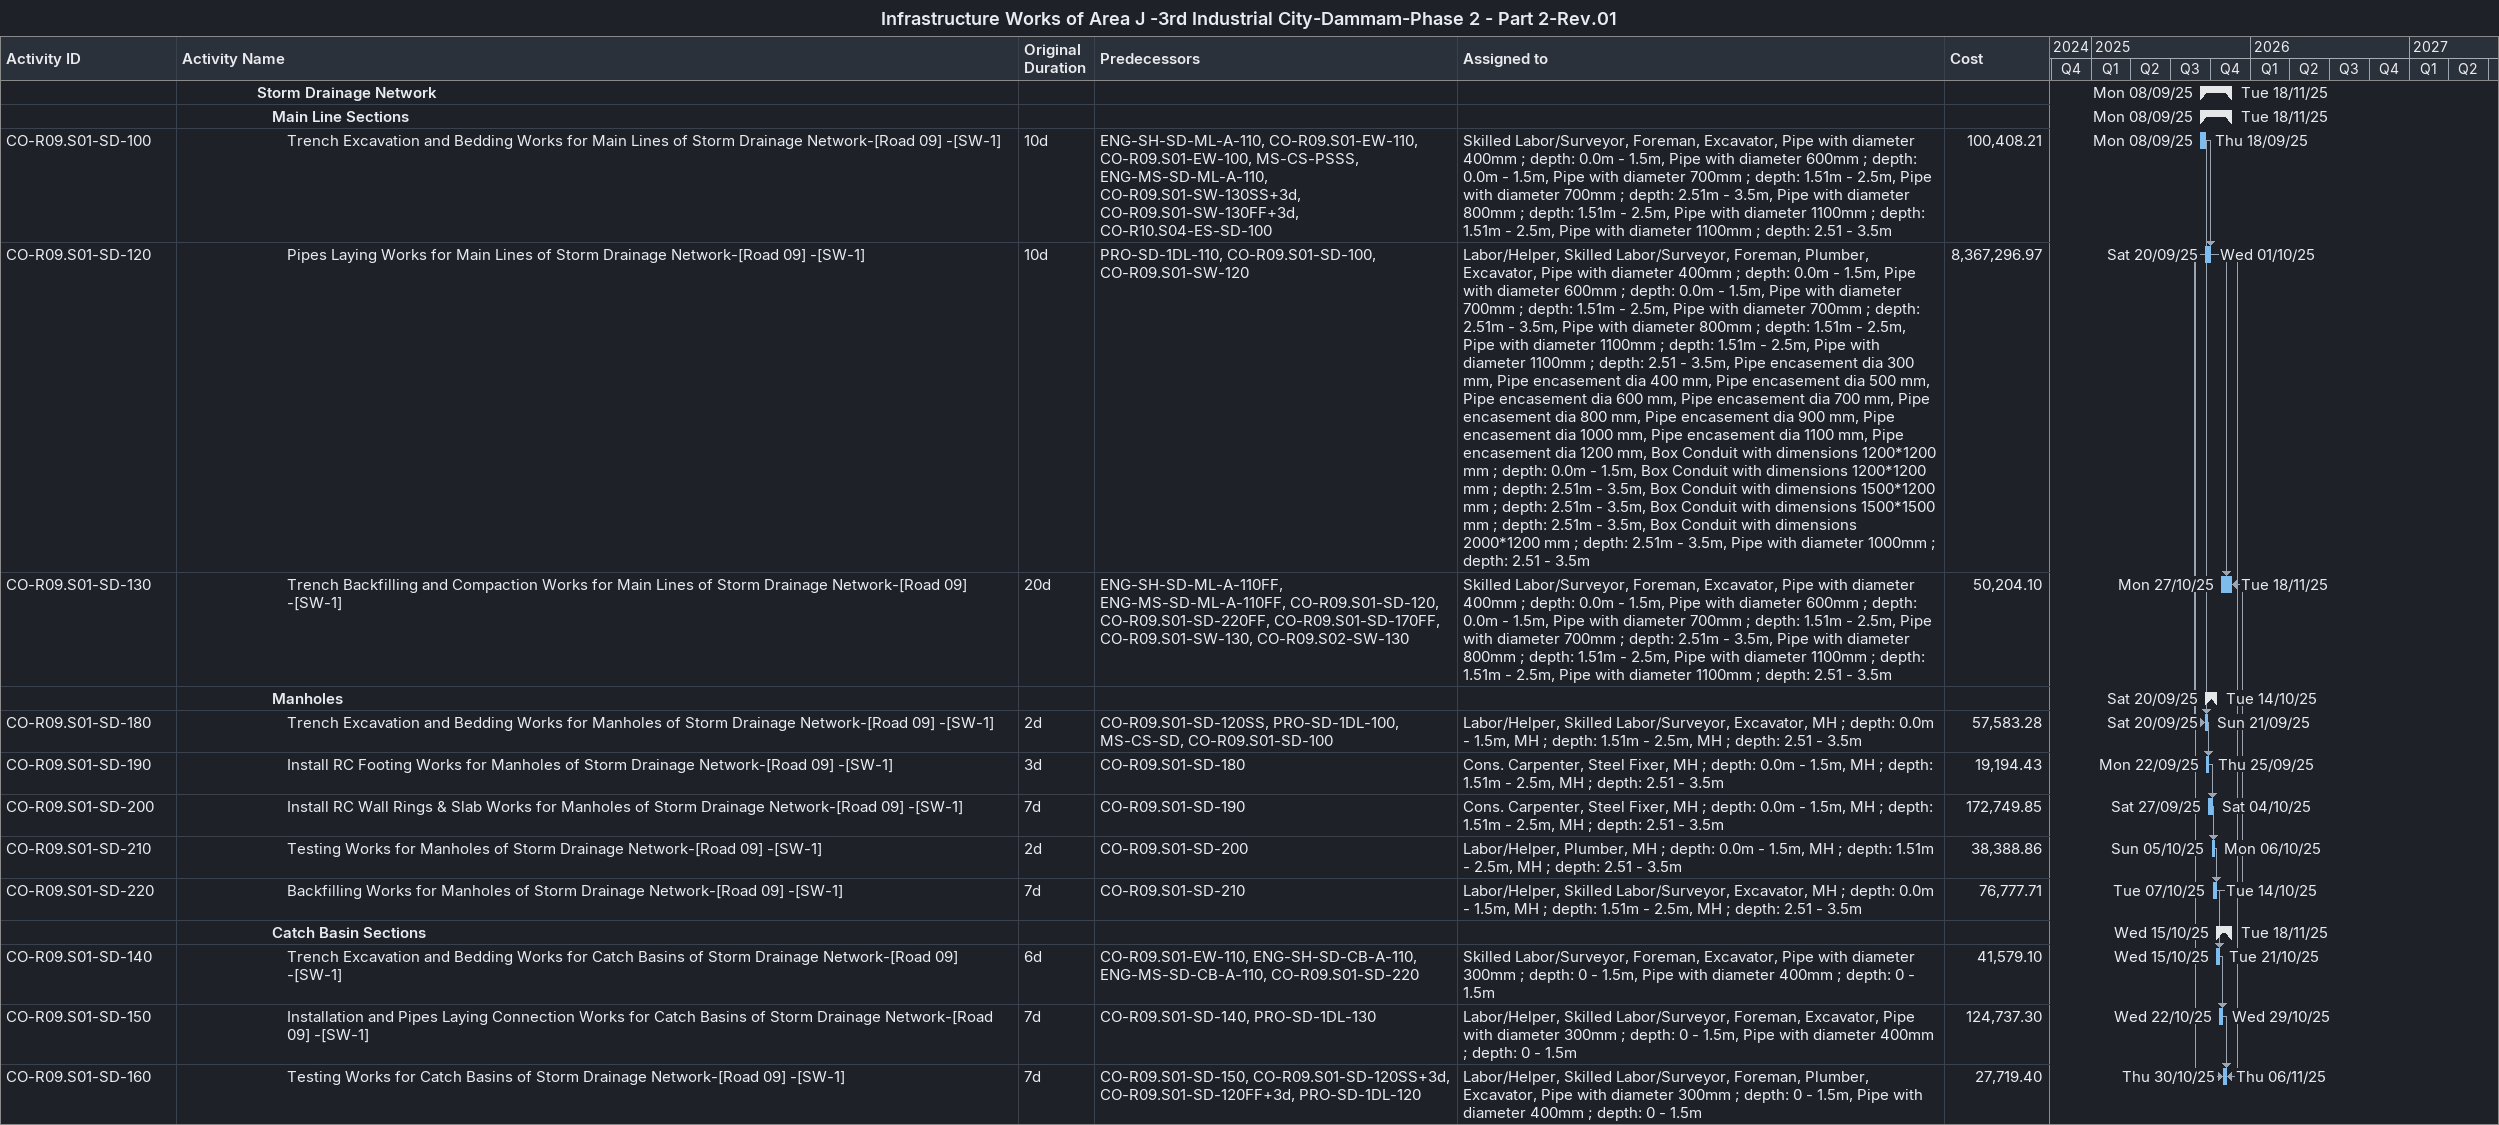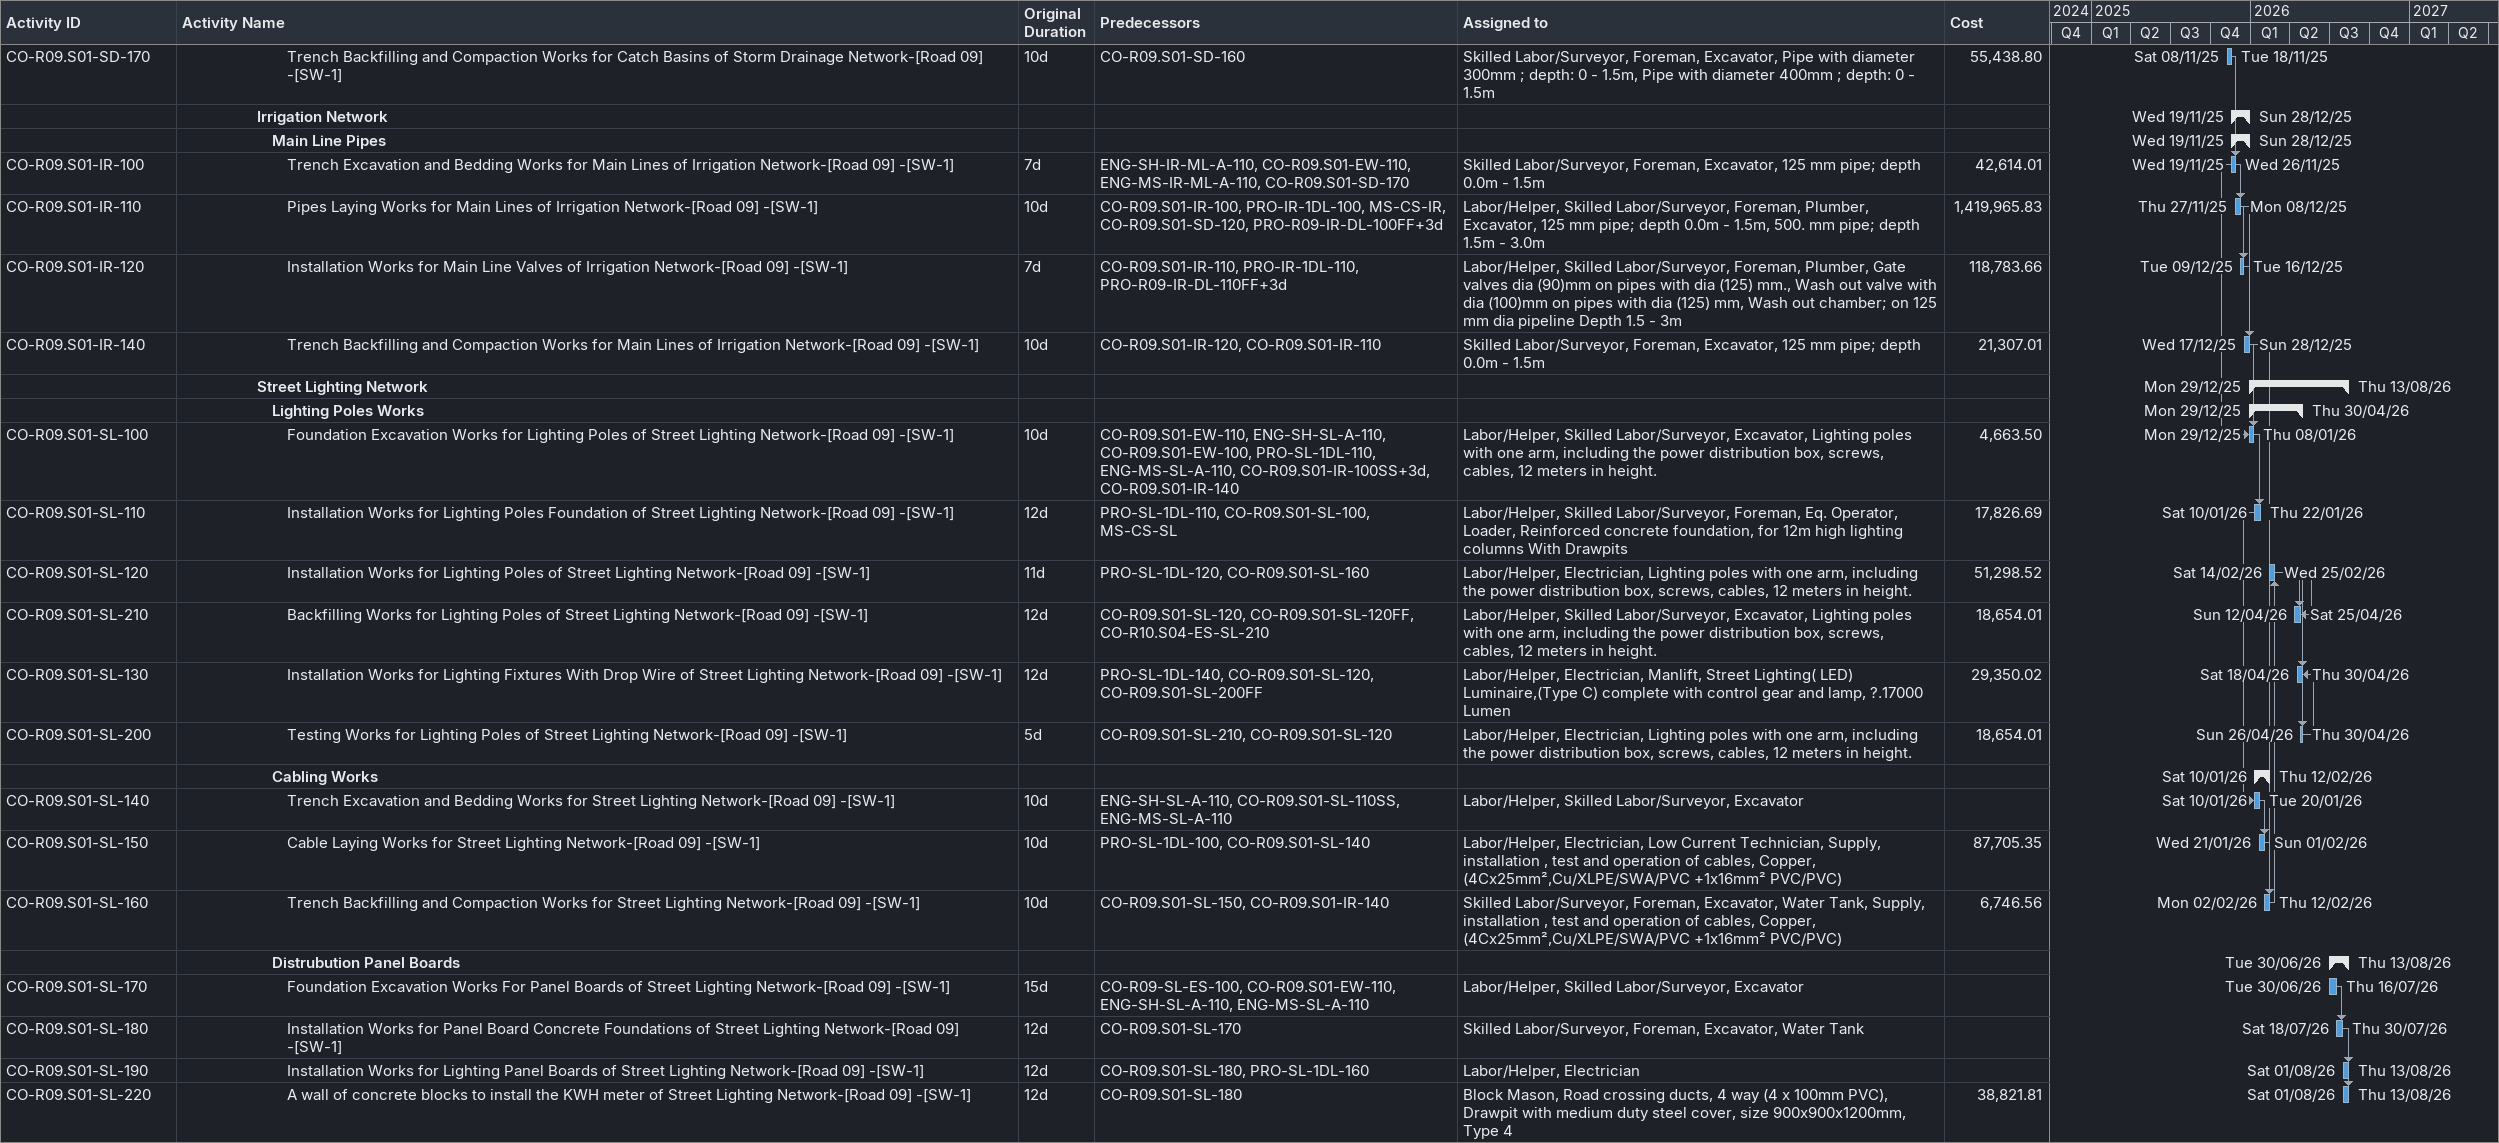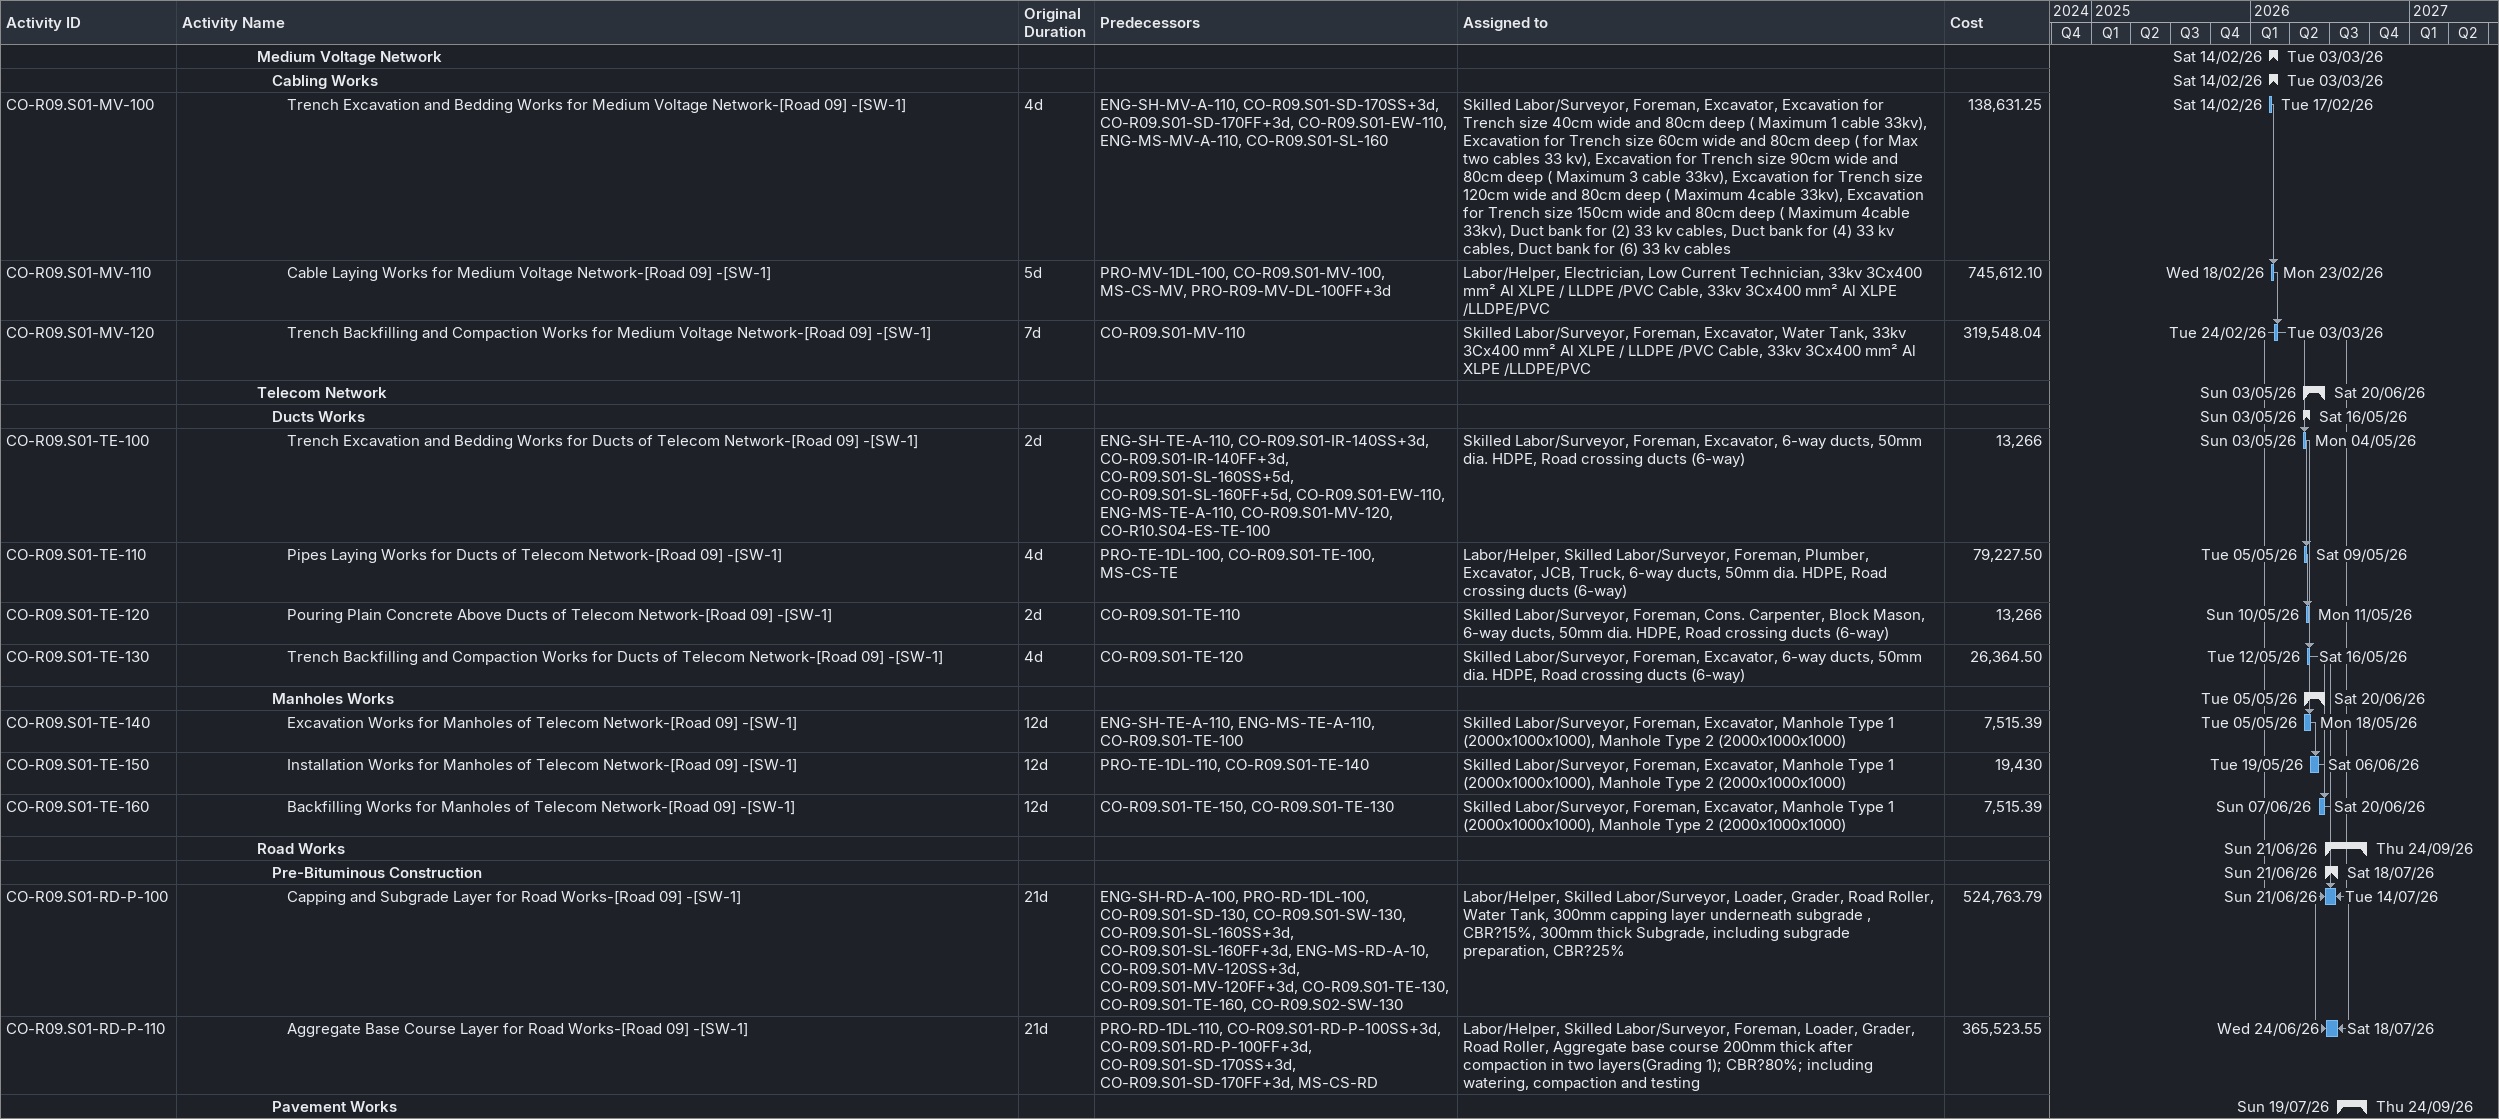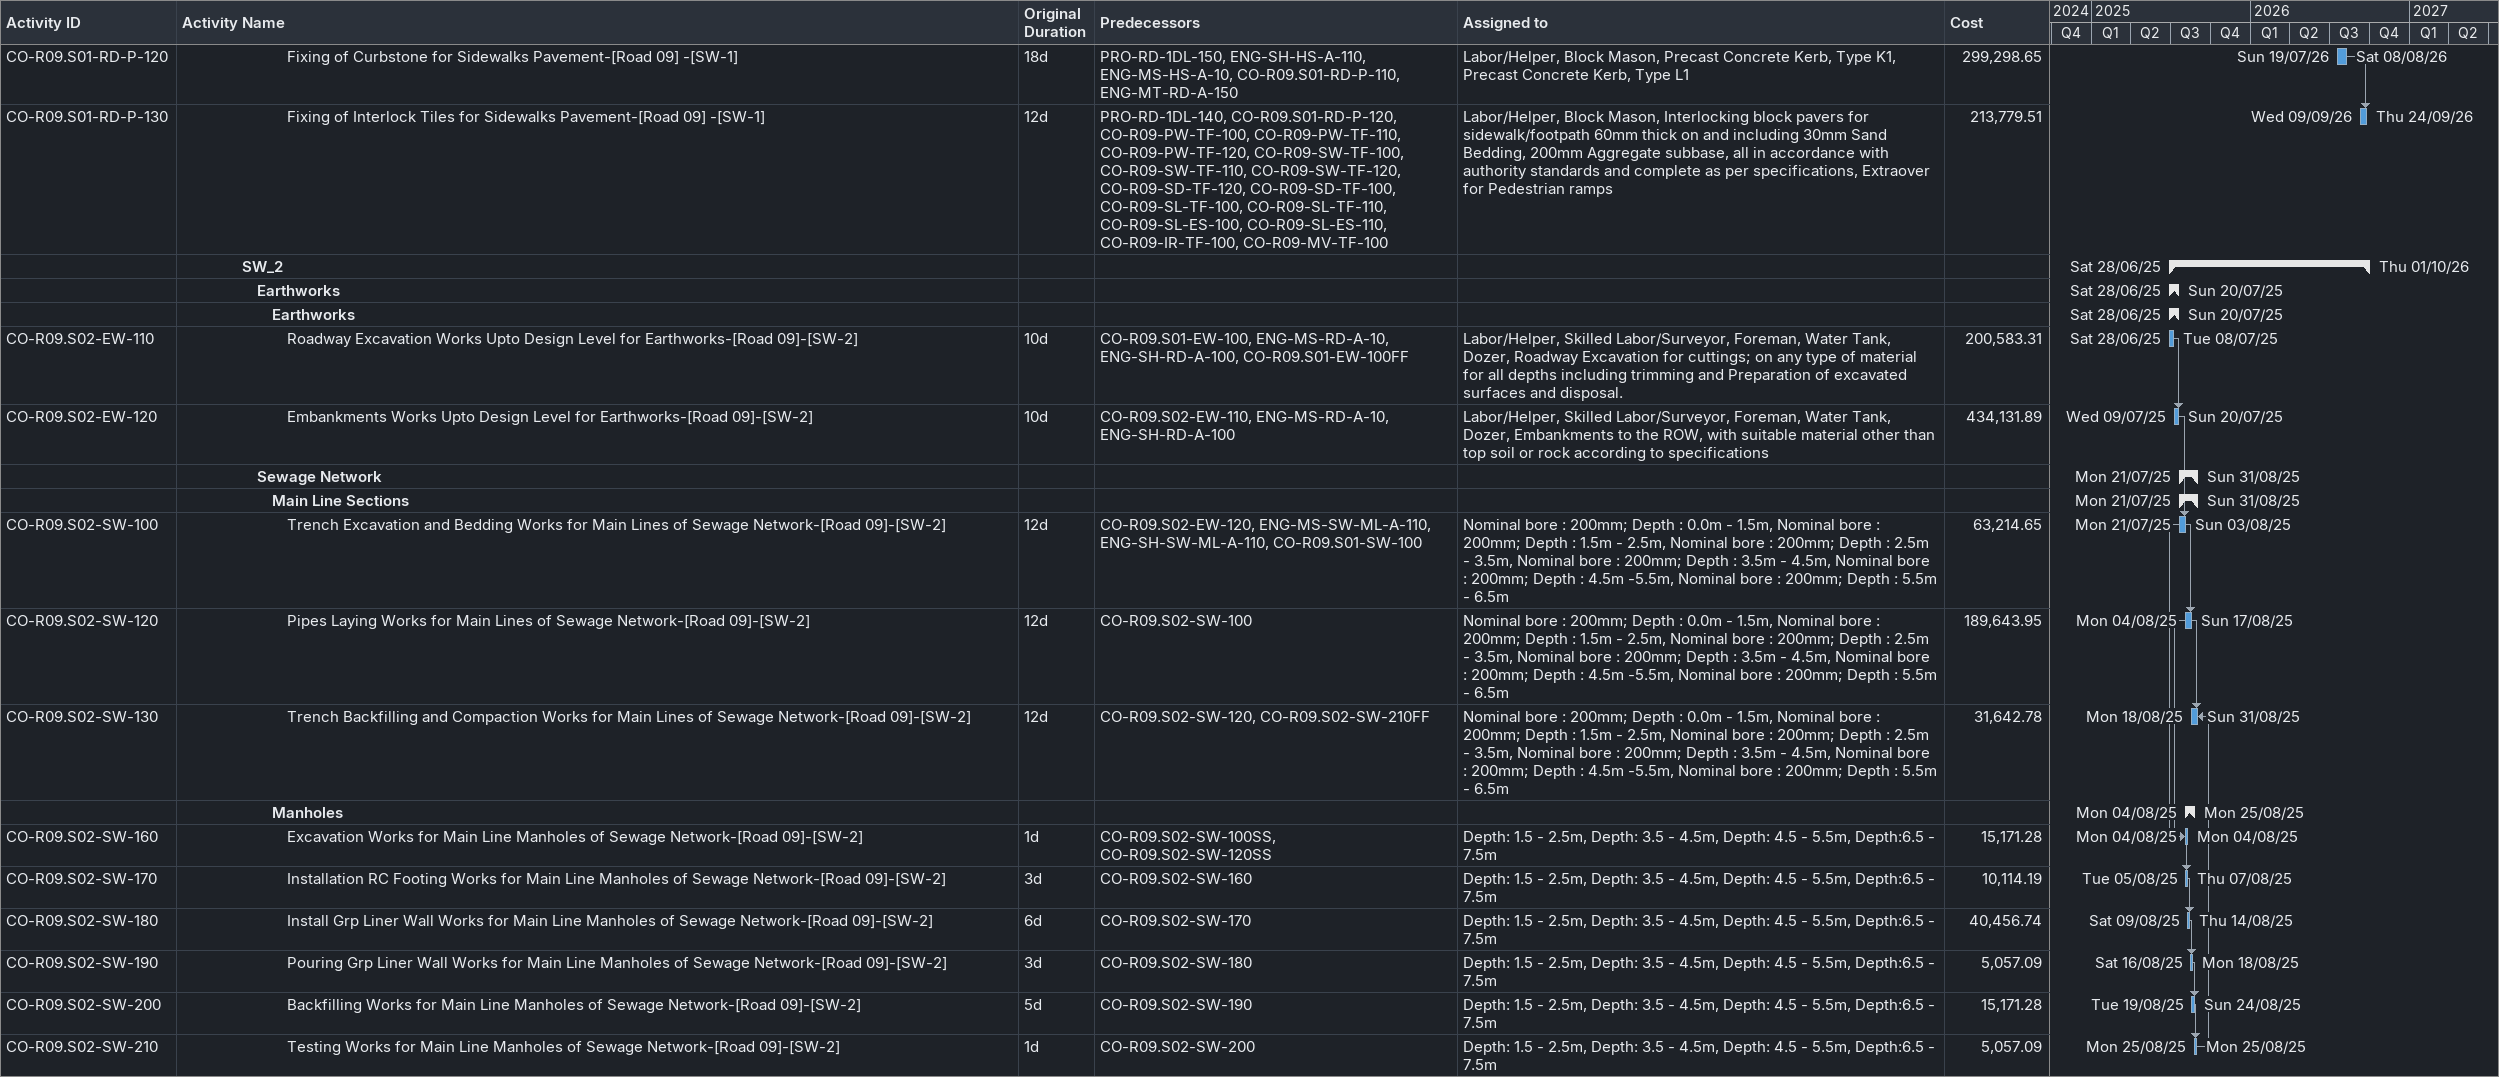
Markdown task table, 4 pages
Infrastructure Works of Area J -3rd Industrial City-Dammam-Phase 2 - Part 2-Rev.01

| ID | Level | Task | Original duration | Start | Finish | Predecessors | Resources | Cost |
|---|---|---|---|---|---|---|---|---|
|  | 6 | **Storm Drainage Network** |  | 2025-09-08 | 2025-11-18 |  |  |  |
|  | 7 | **Main Line Sections** |  | 2025-09-08 | 2025-11-18 |  |  |  |
| CO-R09.S01-SD-100 | 8 | Trench Excavation and Bedding Works for Main Lines of Storm Drainage Network-[Road 09] -[SW-1] | 10d | 2025-09-08 | 2025-09-18 | ENG-SH-SD-ML-A-110, CO-R09.S01-EW-110, CO-R09.S01-EW-100, MS-CS-PSSS, ENG-MS-SD-ML-A-110, CO-R09.S01-SW-130SS+3d, CO-R09.S01-SW-130FF+3d, CO-R10.S04-ES-SD-100 | Skilled Labor/Surveyor, Foreman, Excavator, Pipe with diameter 400mm ; depth: 0.0m - 1.5m, Pipe with diameter 600mm ; depth: 0.0m - 1.5m, Pipe with diameter 700mm ; depth: 1.51m - 2.5m, Pipe with diameter 700mm ; depth: 2.51m - 3.5m, Pipe with diameter 800mm ; depth: 1.51m - 2.5m, Pipe with diameter 1100mm ; depth: 1.51m - 2.5m, Pipe with diameter 1100mm ; depth: 2.51 - 3.5m | 100408.21 |
| CO-R09.S01-SD-120 | 8 | Pipes Laying Works for Main Lines of Storm Drainage Network-[Road 09] -[SW-1] | 10d | 2025-09-20 | 2025-10-01 | PRO-SD-1DL-110, CO-R09.S01-SD-100, CO-R09.S01-SW-120 | Labor/Helper, Skilled Labor/Surveyor, Foreman, Plumber, Excavator, Pipe with diameter 400mm ; depth: 0.0m - 1.5m, Pipe with diameter 600mm ; depth: 0.0m - 1.5m, Pipe with diameter 700mm ; depth: 1.51m - 2.5m, Pipe with diameter 700mm ; depth: 2.51m - 3.5m, Pipe with diameter 800mm ; depth: 1.51m - 2.5m, Pipe with diameter 1100mm ; depth: 1.51m - 2.5m, Pipe with diameter 1100mm ; depth: 2.51 - 3.5m, Pipe encasement dia 300 mm, Pipe encasement dia 400 mm, Pipe encasement dia 500 mm, Pipe encasement dia 600 mm, Pipe encasement dia 700 mm, Pipe encasement dia 800 mm, Pipe encasement dia 900 mm, Pipe encasement dia 1000 mm, Pipe encasement dia 1100 mm, Pipe encasement dia 1200 mm, Box Conduit with dimensions 1200*1200 mm ; depth: 0.0m - 1.5m, Box Conduit with dimensions 1200*1200 mm ; depth: 2.51m - 3.5m, Box Conduit with dimensions 1500*1200 mm ; depth: 2.51m - 3.5m, Box Conduit with dimensions 1500*1500 mm ; depth: 2.51m - 3.5m, Box Conduit with dimensions 2000*1200 mm ; depth: 2.51m - 3.5m, Pipe with diameter 1000mm ; depth: 2.51 - 3.5m | 8367296.97 |
| CO-R09.S01-SD-130 | 8 | Trench Backfilling and Compaction Works for Main Lines of Storm Drainage Network-[Road 09] -[SW-1] | 20d | 2025-10-27 | 2025-11-18 | ENG-SH-SD-ML-A-110FF, ENG-MS-SD-ML-A-110FF, CO-R09.S01-SD-120, CO-R09.S01-SD-220FF, CO-R09.S01-SD-170FF, CO-R09.S01-SW-130, CO-R09.S02-SW-130 | Skilled Labor/Surveyor, Foreman, Excavator, Pipe with diameter 400mm ; depth: 0.0m - 1.5m, Pipe with diameter 600mm ; depth: 0.0m - 1.5m, Pipe with diameter 700mm ; depth: 1.51m - 2.5m, Pipe with diameter 700mm ; depth: 2.51m - 3.5m, Pipe with diameter 800mm ; depth: 1.51m - 2.5m, Pipe with diameter 1100mm ; depth: 1.51m - 2.5m, Pipe with diameter 1100mm ; depth: 2.51 - 3.5m | 50204.10 |
|  | 7 | **Manholes** |  | 2025-09-20 | 2025-10-14 |  |  |  |
| CO-R09.S01-SD-180 | 8 | Trench Excavation and Bedding Works for Manholes of Storm Drainage Network-[Road 09] -[SW-1] | 2d | 2025-09-20 | 2025-09-21 | CO-R09.S01-SD-120SS, PRO-SD-1DL-100, MS-CS-SD, CO-R09.S01-SD-100 | Labor/Helper, Skilled Labor/Surveyor, Excavator, MH ; depth: 0.0m - 1.5m, MH ; depth: 1.51m - 2.5m, MH ; depth: 2.51 - 3.5m | 57583.28 |
| CO-R09.S01-SD-190 | 8 | Install RC Footing Works for Manholes of Storm Drainage Network-[Road 09] -[SW-1] | 3d | 2025-09-22 | 2025-09-25 | CO-R09.S01-SD-180 | Cons. Carpenter, Steel Fixer, MH ; depth: 0.0m - 1.5m, MH ; depth: 1.51m - 2.5m, MH ; depth: 2.51 - 3.5m | 19194.43 |
| CO-R09.S01-SD-200 | 8 | Install RC Wall Rings & Slab Works for Manholes of Storm Drainage Network-[Road 09] -[SW-1] | 7d | 2025-09-27 | 2025-10-04 | CO-R09.S01-SD-190 | Cons. Carpenter, Steel Fixer, MH ; depth: 0.0m - 1.5m, MH ; depth: 1.51m - 2.5m, MH ; depth: 2.51 - 3.5m | 172749.85 |
| CO-R09.S01-SD-210 | 8 | Testing Works for Manholes of Storm Drainage Network-[Road 09] -[SW-1] | 2d | 2025-10-05 | 2025-10-06 | CO-R09.S01-SD-200 | Labor/Helper, Plumber, MH ; depth: 0.0m - 1.5m, MH ; depth: 1.51m - 2.5m, MH ; depth: 2.51 - 3.5m | 38388.86 |
| CO-R09.S01-SD-220 | 8 | Backfilling Works for Manholes of Storm Drainage Network-[Road 09] -[SW-1] | 7d | 2025-10-07 | 2025-10-14 | CO-R09.S01-SD-210 | Labor/Helper, Skilled Labor/Surveyor, Excavator, MH ; depth: 0.0m - 1.5m, MH ; depth: 1.51m - 2.5m, MH ; depth: 2.51 - 3.5m | 76777.71 |
|  | 7 | **Catch Basin Sections** |  | 2025-10-15 | 2025-11-18 |  |  |  |
| CO-R09.S01-SD-140 | 8 | Trench Excavation and Bedding Works for Catch Basins of Storm Drainage Network-[Road 09] -[SW-1] | 6d | 2025-10-15 | 2025-10-21 | CO-R09.S01-EW-110, ENG-SH-SD-CB-A-110, ENG-MS-SD-CB-A-110, CO-R09.S01-SD-220 | Skilled Labor/Surveyor, Foreman, Excavator, Pipe with diameter 300mm ; depth: 0 - 1.5m, Pipe with diameter 400mm ; depth: 0 - 1.5m | 41579.10 |
| CO-R09.S01-SD-150 | 8 | Installation and Pipes Laying Connection Works for Catch Basins of Storm Drainage Network-[Road 09] -[SW-1] | 7d | 2025-10-22 | 2025-10-29 | CO-R09.S01-SD-140, PRO-SD-1DL-130 | Labor/Helper, Skilled Labor/Surveyor, Foreman, Excavator, Pipe with diameter 300mm ; depth: 0 - 1.5m, Pipe with diameter 400mm ; depth: 0 - 1.5m | 124737.30 |
| CO-R09.S01-SD-160 | 8 | Testing Works for Catch Basins of Storm Drainage Network-[Road 09] -[SW-1] | 7d | 2025-10-30 | 2025-11-06 | CO-R09.S01-SD-150, CO-R09.S01-SD-120SS+3d, CO-R09.S01-SD-120FF+3d, PRO-SD-1DL-120 | Labor/Helper, Skilled Labor/Surveyor, Foreman, Plumber, Excavator, Pipe with diameter 300mm ; depth: 0 - 1.5m, Pipe with diameter 400mm ; depth: 0 - 1.5m | 27719.40 |
| CO-R09.S01-SD-170 | 8 | Trench Backfilling and Compaction Works for Catch Basins of Storm Drainage Network-[Road 09] -[SW-1] | 10d | 2025-11-08 | 2025-11-18 | CO-R09.S01-SD-160 | Skilled Labor/Surveyor, Foreman, Excavator, Pipe with diameter 300mm ; depth: 0 - 1.5m, Pipe with diameter 400mm ; depth: 0 - 1.5m | 55438.80 |
|  | 6 | **Irrigation Network** |  | 2025-11-19 | 2025-12-28 |  |  |  |
|  | 7 | **Main Line Pipes** |  | 2025-11-19 | 2025-12-28 |  |  |  |
| CO-R09.S01-IR-100 | 8 | Trench Excavation and Bedding Works for Main Lines of Irrigation Network-[Road 09] -[SW-1] | 7d | 2025-11-19 | 2025-11-26 | ENG-SH-IR-ML-A-110, CO-R09.S01-EW-110, ENG-MS-IR-ML-A-110, CO-R09.S01-SD-170 | Skilled Labor/Surveyor, Foreman, Excavator, 125 mm pipe; depth 0.0m - 1.5m | 42614.01 |
| CO-R09.S01-IR-110 | 8 | Pipes Laying Works for Main Lines of Irrigation Network-[Road 09] -[SW-1] | 10d | 2025-11-27 | 2025-12-08 | CO-R09.S01-IR-100, PRO-IR-1DL-100, MS-CS-IR, CO-R09.S01-SD-120, PRO-R09-IR-DL-100FF+3d | Labor/Helper, Skilled Labor/Surveyor, Foreman, Plumber, Excavator, 125 mm pipe; depth 0.0m - 1.5m, 500. mm pipe; depth 1.5m - 3.0m | 1419965.83 |
| CO-R09.S01-IR-120 | 8 | Installation Works for Main Line Valves of Irrigation Network-[Road 09] -[SW-1] | 7d | 2025-12-09 | 2025-12-16 | CO-R09.S01-IR-110, PRO-IR-1DL-110, PRO-R09-IR-DL-110FF+3d | Labor/Helper, Skilled Labor/Surveyor, Foreman, Plumber, Gate valves dia (90)mm on pipes with dia (125) mm., Wash out valve with dia (100)mm on pipes with dia (125) mm, Wash out chamber; on 125 mm dia pipeline Depth 1.5 - 3m | 118783.66 |
| CO-R09.S01-IR-140 | 8 | Trench Backfilling and Compaction Works for Main Lines of Irrigation Network-[Road 09] -[SW-1] | 10d | 2025-12-17 | 2025-12-28 | CO-R09.S01-IR-120, CO-R09.S01-IR-110 | Skilled Labor/Surveyor, Foreman, Excavator, 125 mm pipe; depth 0.0m - 1.5m | 21307.01 |
|  | 6 | **Street Lighting Network** |  | 2025-12-29 | 2026-08-13 |  |  |  |
|  | 7 | **Lighting Poles Works** |  | 2025-12-29 | 2026-04-30 |  |  |  |
| CO-R09.S01-SL-100 | 8 | Foundation Excavation Works for Lighting Poles of Street Lighting Network-[Road 09] -[SW-1] | 10d | 2025-12-29 | 2026-01-08 | CO-R09.S01-EW-110, ENG-SH-SL-A-110, CO-R09.S01-EW-100, PRO-SL-1DL-110, ENG-MS-SL-A-110, CO-R09.S01-IR-100SS+3d, CO-R09.S01-IR-140 | Labor/Helper, Skilled Labor/Surveyor, Excavator, Lighting poles with one arm, including the power distribution box, screws, cables, 12 meters in height. | 4663.50 |
| CO-R09.S01-SL-110 | 8 | Installation Works for Lighting Poles Foundation of Street Lighting Network-[Road 09] -[SW-1] | 12d | 2026-01-10 | 2026-01-22 | PRO-SL-1DL-110, CO-R09.S01-SL-100, MS-CS-SL | Labor/Helper, Skilled Labor/Surveyor, Foreman, Eq. Operator, Loader, Reinforced concrete foundation, for 12m high lighting columns With Drawpits | 17826.69 |
| CO-R09.S01-SL-120 | 8 | Installation Works for Lighting Poles of Street Lighting Network-[Road 09] -[SW-1] | 11d | 2026-02-14 | 2026-02-25 | PRO-SL-1DL-120, CO-R09.S01-SL-160 | Labor/Helper, Electrician, Lighting poles with one arm, including the power distribution box, screws, cables, 12 meters in height. | 51298.52 |
| CO-R09.S01-SL-210 | 8 | Backfilling Works for Lighting Poles of Street Lighting Network-[Road 09] -[SW-1] | 12d | 2026-04-12 | 2026-04-25 | CO-R09.S01-SL-120, CO-R09.S01-SL-120FF, CO-R10.S04-ES-SL-210 | Labor/Helper, Skilled Labor/Surveyor, Excavator, Lighting poles with one arm, including the power distribution box, screws, cables, 12 meters in height. | 18654.01 |
| CO-R09.S01-SL-130 | 8 | Installation Works for Lighting Fixtures With Drop Wire of Street Lighting Network-[Road 09] -[SW-1] | 12d | 2026-04-18 | 2026-04-30 | PRO-SL-1DL-140, CO-R09.S01-SL-120, CO-R09.S01-SL-200FF | Labor/Helper, Electrician, Manlift, Street Lighting( LED) Luminaire,(Type C) complete with control gear and lamp, ?.17000 Lumen | 29350.02 |
| CO-R09.S01-SL-200 | 8 | Testing Works for Lighting Poles of Street Lighting Network-[Road 09] -[SW-1] | 5d | 2026-04-26 | 2026-04-30 | CO-R09.S01-SL-210, CO-R09.S01-SL-120 | Labor/Helper, Electrician, Lighting poles with one arm, including the power distribution box, screws, cables, 12 meters in height. | 18654.01 |
|  | 7 | **Cabling Works** |  | 2026-01-10 | 2026-02-12 |  |  |  |
| CO-R09.S01-SL-140 | 8 | Trench Excavation and Bedding Works for Street Lighting Network-[Road 09] -[SW-1] | 10d | 2026-01-10 | 2026-01-20 | ENG-SH-SL-A-110, CO-R09.S01-SL-110SS, ENG-MS-SL-A-110 | Labor/Helper, Skilled Labor/Surveyor, Excavator |  |
| CO-R09.S01-SL-150 | 8 | Cable Laying Works for Street Lighting Network-[Road 09] -[SW-1] | 10d | 2026-01-21 | 2026-02-01 | PRO-SL-1DL-100, CO-R09.S01-SL-140 | Labor/Helper, Electrician, Low Current Technician, Supply, installation , test and operation of cables, Copper, (4Cx25mm²,Cu/XLPE/SWA/PVC +1x16mm² PVC/PVC) | 87705.35 |
| CO-R09.S01-SL-160 | 8 | Trench Backfilling and Compaction Works for Street Lighting Network-[Road 09] -[SW-1] | 10d | 2026-02-02 | 2026-02-12 | CO-R09.S01-SL-150, CO-R09.S01-IR-140 | Skilled Labor/Surveyor, Foreman, Excavator, Water Tank, Supply, installation , test and operation of cables, Copper, (4Cx25mm²,Cu/XLPE/SWA/PVC +1x16mm² PVC/PVC) | 6746.56 |
|  | 7 | **Distrubution Panel Boards** |  | 2026-06-30 | 2026-08-13 |  |  |  |
| CO-R09.S01-SL-170 | 8 | Foundation Excavation Works For Panel Boards of Street Lighting Network-[Road 09] -[SW-1] | 15d | 2026-06-30 | 2026-07-16 | CO-R09-SL-ES-100, CO-R09.S01-EW-110, ENG-SH-SL-A-110, ENG-MS-SL-A-110 | Labor/Helper, Skilled Labor/Surveyor, Excavator |  |
| CO-R09.S01-SL-180 | 8 | Installation Works for Panel Board Concrete Foundations of Street Lighting Network-[Road 09] -[SW-1] | 12d | 2026-07-18 | 2026-07-30 | CO-R09.S01-SL-170 | Skilled Labor/Surveyor, Foreman, Excavator, Water Tank |  |
| CO-R09.S01-SL-190 | 8 | Installation Works for Lighting Panel Boards of Street Lighting Network-[Road 09] -[SW-1] | 12d | 2026-08-01 | 2026-08-13 | CO-R09.S01-SL-180, PRO-SL-1DL-160 | Labor/Helper, Electrician |  |
| CO-R09.S01-SL-220 | 8 | A wall of concrete blocks to install the KWH meter of Street Lighting Network-[Road 09] -[SW-1] | 12d | 2026-08-01 | 2026-08-13 | CO-R09.S01-SL-180 | Block Mason, Road crossing ducts, 4 way (4 x 100mm PVC), Drawpit with medium duty steel cover, size 900x900x1200mm, Type 4 | 38821.81 |
|  | 6 | **Medium Voltage Network** |  | 2026-02-14 | 2026-03-03 |  |  |  |
|  | 7 | **Cabling Works** |  | 2026-02-14 | 2026-03-03 |  |  |  |
| CO-R09.S01-MV-100 | 8 | Trench Excavation and Bedding Works for Medium Voltage Network-[Road 09] -[SW-1] | 4d | 2026-02-14 | 2026-02-17 | ENG-SH-MV-A-110, CO-R09.S01-SD-170SS+3d, CO-R09.S01-SD-170FF+3d, CO-R09.S01-EW-110, ENG-MS-MV-A-110, CO-R09.S01-SL-160 | Skilled Labor/Surveyor, Foreman, Excavator, Excavation for Trench size 40cm wide and 80cm deep ( Maximum 1 cable 33kv), Excavation for Trench size 60cm wide and 80cm deep ( for Max two cables 33 kv), Excavation for Trench size 90cm wide and 80cm deep ( Maximum 3 cable 33kv), Excavation for Trench size 120cm wide and 80cm deep ( Maximum 4cable 33kv), Excavation for Trench size 150cm wide and 80cm deep ( Maximum 4cable 33kv), Duct bank for (2) 33 kv cables, Duct bank for (4) 33 kv cables, Duct bank for (6) 33 kv cables | 138631.25 |
| CO-R09.S01-MV-110 | 8 | Cable Laying Works for Medium Voltage Network-[Road 09] -[SW-1] | 5d | 2026-02-18 | 2026-02-23 | PRO-MV-1DL-100, CO-R09.S01-MV-100, MS-CS-MV, PRO-R09-MV-DL-100FF+3d | Labor/Helper, Electrician, Low Current Technician, 33kv 3Cx400 mm² Al XLPE / LLDPE /PVC Cable, 33kv 3Cx400 mm² Al XLPE /LLDPE/PVC | 745612.10 |
| CO-R09.S01-MV-120 | 8 | Trench Backfilling and Compaction Works for Medium Voltage Network-[Road 09] -[SW-1] | 7d | 2026-02-24 | 2026-03-03 | CO-R09.S01-MV-110 | Skilled Labor/Surveyor, Foreman, Excavator, Water Tank, 33kv 3Cx400 mm² Al XLPE / LLDPE /PVC Cable, 33kv 3Cx400 mm² Al XLPE /LLDPE/PVC | 319548.04 |
|  | 6 | **Telecom Network** |  | 2026-05-03 | 2026-06-20 |  |  |  |
|  | 7 | **Ducts Works** |  | 2026-05-03 | 2026-05-16 |  |  |  |
| CO-R09.S01-TE-100 | 8 | Trench Excavation and Bedding Works for Ducts of Telecom Network-[Road 09] -[SW-1] | 2d | 2026-05-03 | 2026-05-04 | ENG-SH-TE-A-110, CO-R09.S01-IR-140SS+3d, CO-R09.S01-IR-140FF+3d, CO-R09.S01-SL-160SS+5d, CO-R09.S01-SL-160FF+5d, CO-R09.S01-EW-110, ENG-MS-TE-A-110, CO-R09.S01-MV-120, CO-R10.S04-ES-TE-100 | Skilled Labor/Surveyor, Foreman, Excavator, 6-way ducts, 50mm dia. HDPE, Road crossing ducts (6-way) | 13266 |
| CO-R09.S01-TE-110 | 8 | Pipes Laying Works for Ducts of Telecom Network-[Road 09] -[SW-1] | 4d | 2026-05-05 | 2026-05-09 | PRO-TE-1DL-100, CO-R09.S01-TE-100, MS-CS-TE | Labor/Helper, Skilled Labor/Surveyor, Foreman, Plumber, Excavator, JCB, Truck, 6-way ducts, 50mm dia. HDPE, Road crossing ducts (6-way) | 79227.50 |
| CO-R09.S01-TE-120 | 8 | Pouring Plain Concrete Above Ducts of Telecom Network-[Road 09] -[SW-1] | 2d | 2026-05-10 | 2026-05-11 | CO-R09.S01-TE-110 | Skilled Labor/Surveyor, Foreman, Cons. Carpenter, Block Mason, 6-way ducts, 50mm dia. HDPE, Road crossing ducts (6-way) | 13266 |
| CO-R09.S01-TE-130 | 8 | Trench Backfilling and Compaction Works for Ducts of Telecom Network-[Road 09] -[SW-1] | 4d | 2026-05-12 | 2026-05-16 | CO-R09.S01-TE-120 | Skilled Labor/Surveyor, Foreman, Excavator, 6-way ducts, 50mm dia. HDPE, Road crossing ducts (6-way) | 26364.50 |
|  | 7 | **Manholes Works** |  | 2026-05-05 | 2026-06-20 |  |  |  |
| CO-R09.S01-TE-140 | 8 | Excavation Works for Manholes of Telecom Network-[Road 09] -[SW-1] | 12d | 2026-05-05 | 2026-05-18 | ENG-SH-TE-A-110, ENG-MS-TE-A-110, CO-R09.S01-TE-100 | Skilled Labor/Surveyor, Foreman, Excavator, Manhole Type 1 (2000x1000x1000), Manhole Type 2 (2000x1000x1000) | 7515.39 |
| CO-R09.S01-TE-150 | 8 | Installation Works for Manholes of Telecom Network-[Road 09] -[SW-1] | 12d | 2026-05-19 | 2026-06-06 | PRO-TE-1DL-110, CO-R09.S01-TE-140 | Skilled Labor/Surveyor, Foreman, Excavator, Manhole Type 1 (2000x1000x1000), Manhole Type 2 (2000x1000x1000) | 19430 |
| CO-R09.S01-TE-160 | 8 | Backfilling Works for Manholes of Telecom Network-[Road 09] -[SW-1] | 12d | 2026-06-07 | 2026-06-20 | CO-R09.S01-TE-150, CO-R09.S01-TE-130 | Skilled Labor/Surveyor, Foreman, Excavator, Manhole Type 1 (2000x1000x1000), Manhole Type 2 (2000x1000x1000) | 7515.39 |
|  | 6 | **Road Works** |  | 2026-06-21 | 2026-09-24 |  |  |  |
|  | 7 | **Pre-Bituminous Construction** |  | 2026-06-21 | 2026-07-18 |  |  |  |
| CO-R09.S01-RD-P-100 | 8 | Capping and Subgrade Layer for Road Works-[Road 09] -[SW-1] | 21d | 2026-06-21 | 2026-07-14 | ENG-SH-RD-A-100, PRO-RD-1DL-100, CO-R09.S01-SD-130, CO-R09.S01-SW-130, CO-R09.S01-SL-160SS+3d, CO-R09.S01-SL-160FF+3d, ENG-MS-RD-A-10, CO-R09.S01-MV-120SS+3d, CO-R09.S01-MV-120FF+3d, CO-R09.S01-TE-130, CO-R09.S01-TE-160, CO-R09.S02-SW-130 | Labor/Helper, Skilled Labor/Surveyor, Loader, Grader, Road Roller, Water Tank, 300mm capping layer underneath subgrade , CBR?15%, 300mm thick Subgrade, including subgrade preparation, CBR?25% | 524763.79 |
| CO-R09.S01-RD-P-110 | 8 | Aggregate Base Course Layer for Road Works-[Road 09] -[SW-1] | 21d | 2026-06-24 | 2026-07-18 | PRO-RD-1DL-110, CO-R09.S01-RD-P-100SS+3d, CO-R09.S01-RD-P-100FF+3d, CO-R09.S01-SD-170SS+3d, CO-R09.S01-SD-170FF+3d, MS-CS-RD | Labor/Helper, Skilled Labor/Surveyor, Foreman, Loader, Grader, Road Roller, Aggregate base course 200mm thick after compaction in two layers(Grading 1); CBR?80%; including watering, compaction and testing | 365523.55 |
|  | 7 | **Pavement Works** |  | 2026-07-19 | 2026-09-24 |  |  |  |
| CO-R09.S01-RD-P-120 | 8 | Fixing of Curbstone for Sidewalks Pavement-[Road 09] -[SW-1] | 18d | 2026-07-19 | 2026-08-08 | PRO-RD-1DL-150, ENG-SH-HS-A-110, ENG-MS-HS-A-10, CO-R09.S01-RD-P-110, ENG-MT-RD-A-150 | Labor/Helper, Block Mason, Precast Concrete Kerb, Type K1, Precast Concrete Kerb, Type L1 | 299298.65 |
| CO-R09.S01-RD-P-130 | 8 | Fixing of Interlock Tiles for Sidewalks Pavement-[Road 09] -[SW-1] | 12d | 2026-09-09 | 2026-09-24 | PRO-RD-1DL-140, CO-R09.S01-RD-P-120, CO-R09-PW-TF-100, CO-R09-PW-TF-110, CO-R09-PW-TF-120, CO-R09-SW-TF-100, CO-R09-SW-TF-110, CO-R09-SW-TF-120, CO-R09-SD-TF-120, CO-R09-SD-TF-100, CO-R09-SL-TF-100, CO-R09-SL-TF-110, CO-R09-SL-ES-100, CO-R09-SL-ES-110, CO-R09-IR-TF-100, CO-R09-MV-TF-100 | Labor/Helper, Block Mason, Interlocking block pavers for sidewalk/footpath 60mm thick on and including 30mm Sand Bedding, 200mm Aggregate subbase, all in accordance with authority standards and complete as per specifications, Extraover for Pedestrian ramps | 213779.51 |
|  | 5 | **SW_2** |  | 2025-06-28 | 2026-10-01 |  |  |  |
|  | 6 | **Earthworks** |  | 2025-06-28 | 2025-07-20 |  |  |  |
|  | 7 | **Earthworks** |  | 2025-06-28 | 2025-07-20 |  |  |  |
| CO-R09.S02-EW-110 | 8 | Roadway Excavation Works Upto Design Level for Earthworks-[Road 09]-[SW-2] | 10d | 2025-06-28 | 2025-07-08 | CO-R09.S01-EW-100, ENG-MS-RD-A-10, ENG-SH-RD-A-100, CO-R09.S01-EW-100FF | Labor/Helper, Skilled Labor/Surveyor, Foreman, Water Tank, Dozer, Roadway Excavation for cuttings; on any type of material for all depths including trimming and Preparation of excavated surfaces and disposal. | 200583.31 |
| CO-R09.S02-EW-120 | 8 | Embankments Works Upto Design Level for Earthworks-[Road 09]-[SW-2] | 10d | 2025-07-09 | 2025-07-20 | CO-R09.S02-EW-110, ENG-MS-RD-A-10, ENG-SH-RD-A-100 | Labor/Helper, Skilled Labor/Surveyor, Foreman, Water Tank, Dozer, Embankments to the ROW, with suitable material other than top soil or rock according to specifications | 434131.89 |
|  | 6 | **Sewage Network** |  | 2025-07-21 | 2025-08-31 |  |  |  |
|  | 7 | **Main Line Sections** |  | 2025-07-21 | 2025-08-31 |  |  |  |
| CO-R09.S02-SW-100 | 8 | Trench Excavation and Bedding Works for Main Lines of Sewage Network-[Road 09]-[SW-2] | 12d | 2025-07-21 | 2025-08-03 | CO-R09.S02-EW-120, ENG-MS-SW-ML-A-110, ENG-SH-SW-ML-A-110, CO-R09.S01-SW-100 | Nominal bore : 200mm; Depth : 0.0m - 1.5m, Nominal bore : 200mm; Depth : 1.5m - 2.5m, Nominal bore : 200mm; Depth : 2.5m - 3.5m, Nominal bore : 200mm; Depth : 3.5m - 4.5m, Nominal bore : 200mm; Depth : 4.5m -5.5m, Nominal bore : 200mm; Depth : 5.5m - 6.5m | 63214.65 |
| CO-R09.S02-SW-120 | 8 | Pipes Laying Works for Main Lines of Sewage Network-[Road 09]-[SW-2] | 12d | 2025-08-04 | 2025-08-17 | CO-R09.S02-SW-100 | Nominal bore : 200mm; Depth : 0.0m - 1.5m, Nominal bore : 200mm; Depth : 1.5m - 2.5m, Nominal bore : 200mm; Depth : 2.5m - 3.5m, Nominal bore : 200mm; Depth : 3.5m - 4.5m, Nominal bore : 200mm; Depth : 4.5m -5.5m, Nominal bore : 200mm; Depth : 5.5m - 6.5m | 189643.95 |
| CO-R09.S02-SW-130 | 8 | Trench Backfilling and Compaction Works for Main Lines of Sewage Network-[Road 09]-[SW-2] | 12d | 2025-08-18 | 2025-08-31 | CO-R09.S02-SW-120, CO-R09.S02-SW-210FF | Nominal bore : 200mm; Depth : 0.0m - 1.5m, Nominal bore : 200mm; Depth : 1.5m - 2.5m, Nominal bore : 200mm; Depth : 2.5m - 3.5m, Nominal bore : 200mm; Depth : 3.5m - 4.5m, Nominal bore : 200mm; Depth : 4.5m -5.5m, Nominal bore : 200mm; Depth : 5.5m - 6.5m | 31642.78 |
|  | 7 | **Manholes** |  | 2025-08-04 | 2025-08-25 |  |  |  |
| CO-R09.S02-SW-160 | 8 | Excavation Works for Main Line Manholes of Sewage Network-[Road 09]-[SW-2] | 1d | 2025-08-04 | 2025-08-04 | CO-R09.S02-SW-100SS, CO-R09.S02-SW-120SS | Depth: 1.5 - 2.5m, Depth: 3.5 - 4.5m, Depth: 4.5 - 5.5m, Depth:6.5 - 7.5m | 15171.28 |
| CO-R09.S02-SW-170 | 8 | Installation RC Footing Works for Main Line Manholes of Sewage Network-[Road 09]-[SW-2] | 3d | 2025-08-05 | 2025-08-07 | CO-R09.S02-SW-160 | Depth: 1.5 - 2.5m, Depth: 3.5 - 4.5m, Depth: 4.5 - 5.5m, Depth:6.5 - 7.5m | 10114.19 |
| CO-R09.S02-SW-180 | 8 | Install Grp Liner Wall Works for Main Line Manholes of Sewage Network-[Road 09]-[SW-2] | 6d | 2025-08-09 | 2025-08-14 | CO-R09.S02-SW-170 | Depth: 1.5 - 2.5m, Depth: 3.5 - 4.5m, Depth: 4.5 - 5.5m, Depth:6.5 - 7.5m | 40456.74 |
| CO-R09.S02-SW-190 | 8 | Pouring Grp Liner Wall Works for Main Line Manholes of Sewage Network-[Road 09]-[SW-2] | 3d | 2025-08-16 | 2025-08-18 | CO-R09.S02-SW-180 | Depth: 1.5 - 2.5m, Depth: 3.5 - 4.5m, Depth: 4.5 - 5.5m, Depth:6.5 - 7.5m | 5057.09 |
| CO-R09.S02-SW-200 | 8 | Backfilling Works for Main Line Manholes of Sewage Network-[Road 09]-[SW-2] | 5d | 2025-08-19 | 2025-08-24 | CO-R09.S02-SW-190 | Depth: 1.5 - 2.5m, Depth: 3.5 - 4.5m, Depth: 4.5 - 5.5m, Depth:6.5 - 7.5m | 15171.28 |
| CO-R09.S02-SW-210 | 8 | Testing Works for Main Line Manholes of Sewage Network-[Road 09]-[SW-2] | 1d | 2025-08-25 | 2025-08-25 | CO-R09.S02-SW-200 | Depth: 1.5 - 2.5m, Depth: 3.5 - 4.5m, Depth: 4.5 - 5.5m, Depth:6.5 - 7.5m | 5057.09 |
